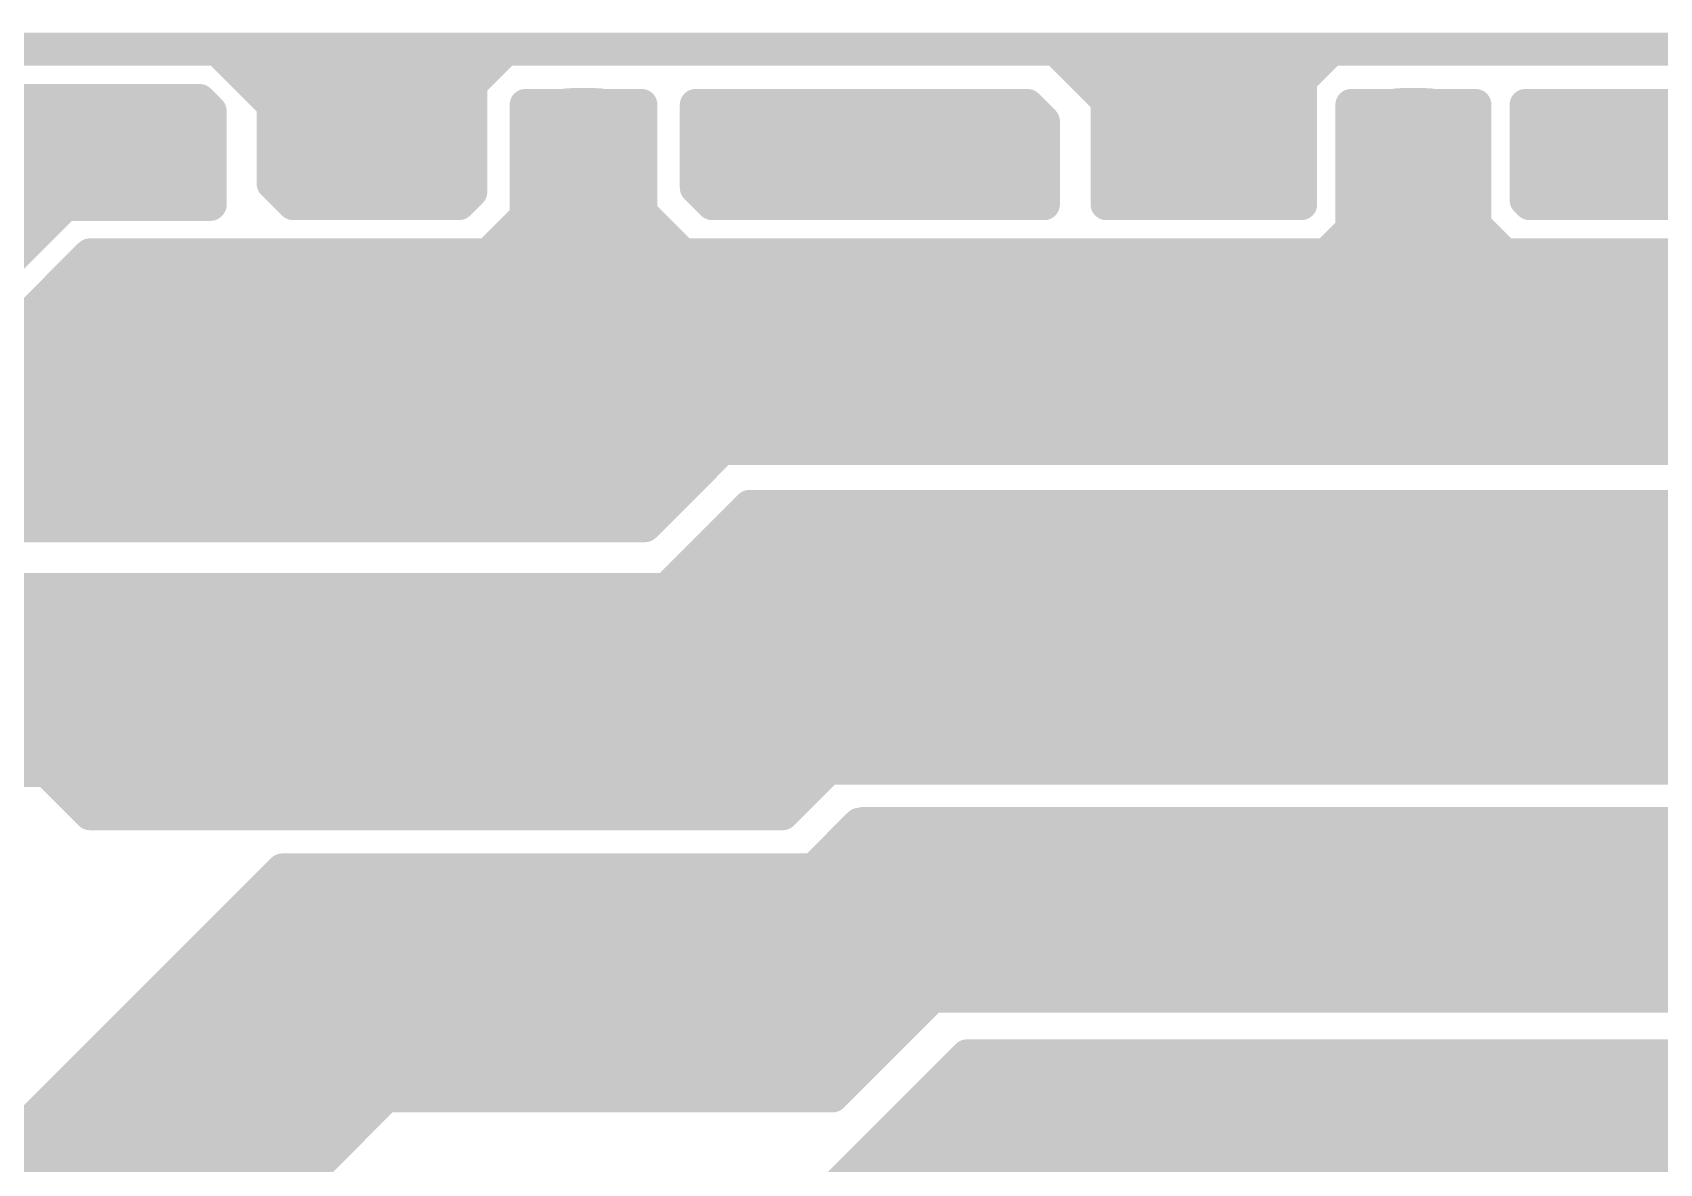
# Model space of a CAD drawing. Extents: x 13 to 23.9, y 0.2 to 11.6.
# Drawn here: x 19.736 to 21.697, y 10.169 to 11.532 of the extents above; entities that cross this region are included whole.
import ezdxf

# ---------------------------------------------------------------- set-up
doc = ezdxf.new("R2010")
doc.units = 0
doc.header["$MEASUREMENT"] = 0
doc.layers.add('BOTTOM', color=250, linetype='Continuous')
doc.layers.get('0').off()

# ---------------------------------------------------------------- blocks, each defined once
blk = doc.blocks.new('UNIT_DISC')
at = {"linetype": 'Continuous', "const_width": 0.5}
blk.add_lwpolyline([(0.25, 0, 1), (-0.25, 0, 1)], format="xyb", close=True, dxfattribs=at)
blk = doc.blocks.new('SHAPE_OV_1600_1300_0_0_0_0')
at = {"linetype": 'Continuous', "const_width": 0.13}
blk.add_lwpolyline([(-0.015, 0), (0.015, 0)], dxfattribs=at)
at = {"xscale": 0.13, "yscale": 0.13, "zscale": 0.13}
for p in [(-0.015, 0), (0.015, 0)]:
    blk.add_blockref('UNIT_DISC', p, dxfattribs=at)
blk = doc.blocks.new('P_OX160Y130D18A')
at = {"layer": 'BOTTOM'}
blk.add_blockref('SHAPE_OV_1600_1300_0_0_0_0', (0, 0), dxfattribs=at)
blk = doc.blocks.new('Q20')
for p in [(20.201, 11.399), (20.4, 11.4), (20.601, 11.399)]:
    blk.add_blockref('P_OX160Y130D18A', p)
blk = doc.blocks.new('SHAPE_EL_1100_1100_0_0_0_0')
at = {"xscale": 0.11, "yscale": 0.11, "zscale": 0.11}
blk.add_blockref('UNIT_DISC', (0, 0), dxfattribs=at)
blk = doc.blocks.new('P_EX110Y110D17A')
at = {"layer": 'BOTTOM'}
blk.add_blockref('SHAPE_EL_1100_1100_0_0_0_0', (0, 0), dxfattribs=at)
blk = doc.blocks.new('R44')
for p in [(19.9, 11.4), (19.9, 10.7)]:
    blk.add_blockref('P_EX110Y110D17A', p)
blk = doc.blocks.new('Q22')
for p in [(21.201, 11.399), (21.4, 11.4), (21.601, 11.399)]:
    blk.add_blockref('P_OX160Y130D18A', p)
blk = doc.blocks.new('RCFILTERED_18922')
at = {"layer": 'BOTTOM', "linetype": 'Continuous', "const_width": 0.09}
for points in [[(21.15, 10.825), (21.35, 10.825)], [(21.35, 10.025), (21.55, 10.025)]]:
    blk.add_lwpolyline(points, dxfattribs=at)
at = {"layer": 'BOTTOM', "xscale": 0.09, "yscale": 0.09, "zscale": 0.09}
for p in [(21.15, 10.825), (21.35, 10.825), (21.35, 10.025), (21.55, 10.025)]:
    blk.add_blockref('UNIT_DISC', p, dxfattribs=at)
blk = doc.blocks.new('SHAPE_EL_900_900_0_0_0_0')
at = {"xscale": 0.09, "yscale": 0.09, "zscale": 0.09}
blk.add_blockref('UNIT_DISC', (0, 0), dxfattribs=at)
blk = doc.blocks.new('P_EX90Y90D17A')
at = {"layer": 'BOTTOM'}
blk.add_blockref('SHAPE_EL_900_900_0_0_0_0', (0, 0), dxfattribs=at)
blk = doc.blocks.new('SHAPE_EL_1600_1600_0_0_0_0')
at = {"xscale": 0.16, "yscale": 0.16, "zscale": 0.16}
blk.add_blockref('UNIT_DISC', (0, 0), dxfattribs=at)
blk = doc.blocks.new('P_EX160Y160D19A')
at = {"layer": 'BOTTOM'}
blk.add_blockref('SHAPE_EL_1600_1600_0_0_0_0', (0, 0), dxfattribs=at)
blk = doc.blocks.new('SHAPE_EL_1800_1500_0_0_0_0')
at = {"xscale": 0.18, "yscale": 0.15, "zscale": 0.15}
blk.add_blockref('UNIT_DISC', (0, 0), dxfattribs=at)
blk = doc.blocks.new('P_EX180Y150D19A')
at = {"layer": 'BOTTOM'}
blk.add_blockref('SHAPE_EL_1800_1500_0_0_0_0', (0, 0), dxfattribs=at)
blk = doc.blocks.new('RC1')
for name, p in [('P_EX160Y160D19A', (21.15, 10.825)), ('RCFILTERED_18922', (0, 0)), ('P_EX90Y90D17A', (21.35, 10.825)), ('P_EX180Y150D19A', (21.55, 10.025)), ('P_EX90Y90D17A', (21.35, 10.025))]:
    blk.add_blockref(name, p)
blk = doc.blocks.new('R46')
for p in [(20.85, 11.4), (20.85, 10.7)]:
    blk.add_blockref('P_EX110Y110D17A', p)
blk = doc.blocks.new('POLY_S7_L2_26404')
at = {"layer": 'BOTTOM'}
for points in [[(20.295, 11.51), (20.27, 11.47), (19.97, 11.51)], [(19.97, 11.51), (20.27, 11.47), (20.025, 11.45)], [(20.025, 11.45), (20.27, 11.47), (20.03, 11.345)], [(20.03, 11.345), (20.27, 11.47), (20.07, 11.325)], [(20.07, 11.325), (20.27, 11.47), (20.26, 11.325)]]:
    blk.add_solid(points, dxfattribs=at)
blk = doc.blocks.new('POLY_S8_L2_26309')
at = {"layer": 'BOTTOM'}
for points in [[(19.537, 11.45), (19.775, 11.325), (19.525, 11.3)], [(19.937, 11.45), (19.775, 11.325), (19.537, 11.45)], [(19.95, 11.425), (19.775, 11.325), (19.937, 11.45)], [(19.95, 11.325), (19.775, 11.325), (19.95, 11.425)], [(19.525, 11.3), (19.775, 11.325), (19.6, 11.212)], [(19.6, 11.212), (19.775, 11.325), (19.637, 11.212)]]:
    blk.add_solid(points, dxfattribs=at)
blk = doc.blocks.new('POLY_S5_L2_26414')
at = {"layer": 'BOTTOM'}
for points in [[(20.005, 10.75), (19.655, 10.745), (19.555, 10.77)], [(20.17, 10.585), (19.655, 10.745), (20.005, 10.75)], [(19.8, 10.585), (19.655, 10.745), (20.17, 10.585)]]:
    blk.add_solid(points, dxfattribs=at)
blk = doc.blocks.new('POLY_S15_L2_26420')
at = {"layer": 'BOTTOM'}
for points in [[(19.475, 11.45), (19.475, 11.275), (19.325, 11.45)], [(19.325, 11.45), (19.475, 11.275), (19.325, 11.225)], [(19.325, 11.225), (19.475, 11.275), (19.45, 11.1)], [(19.612, 11.15), (19.45, 11.1), (19.475, 11.275)], [(19.812, 11.262), (20.012, 11.025), (19.687, 11.15)], [(20.012, 11.262), (20.012, 11.025), (19.812, 11.262)], [(20.012, 11.025), (19.45, 11.1), (19.612, 11.15)], [(19.687, 11.15), (20.012, 11.025), (19.612, 11.15)], [(19.45, 10.975), (19.45, 11.1), (19.512, 10.912)], [(19.512, 10.912), (19.45, 11.1), (19.6, 10.887)], [(19.6, 10.887), (19.45, 11.1), (19.662, 10.937)], [(19.662, 10.937), (19.45, 11.1), (20.025, 10.937)], [(20.025, 10.937), (19.45, 11.1), (20.012, 11.025)]]:
    blk.add_solid(points, dxfattribs=at)
blk = doc.blocks.new('POLY_S11_L2_26421')
at = {"layer": 'BOTTOM'}
for points in [[(20.475, 11.45), (20.475, 11.312), (20.337, 11.45)], [(20.337, 11.45), (20.475, 11.312), (20.337, 11.312)], [(20.337, 11.312), (20.475, 11.312), (20.262, 11.262)], [(20.525, 11.262), (20.262, 11.262), (20.475, 11.312)], [(19.962, 11.262), (20.012, 11.262), (20.012, 10.937)], [(20.012, 10.937), (20.012, 11.262), (20.475, 10.937)], [(20.475, 10.937), (20.012, 11.262), (20.562, 11.037)], [(20.562, 11.037), (20.012, 11.262), (20.525, 11.262)]]:
    blk.add_solid(points, dxfattribs=at)
blk = doc.blocks.new('POLY_S7_L2_26422')
at = {"layer": 'BOTTOM'}
for points in [[(19.7, 10.862), (19.775, 10.712), (19.65, 10.812)], [(20.175, 10.862), (19.775, 10.712), (19.7, 10.862)], [(20.15, 10.6), (19.775, 10.712), (20.175, 10.862)], [(19.287, 10.725), (19.275, 10.812), (19.775, 10.712)], [(19.65, 10.812), (19.775, 10.712), (19.275, 10.812)]]:
    blk.add_solid(points, dxfattribs=at)
blk = doc.blocks.new('POLY_S28_L2_26324')
at = {"layer": 'BOTTOM'}
for points in [[(20.875, 10.3), (21.025, 10.137), (20.637, 10.075)], [(22.5, 10.3), (21.962, 10.175), (20.875, 10.3)], [(21.962, 10.175), (21.025, 10.137), (20.875, 10.3)], [(21.875, 10.162), (21.025, 10.137), (21.962, 10.175)]]:
    blk.add_solid(points, dxfattribs=at)
blk = doc.blocks.new('POLY_S13_L2_26326')
at = {"layer": 'BOTTOM'}
for points in [[(20.05, 10.537), (19.437, 9.525), (19.35, 9.837)], [(20.15, 10.262), (19.437, 9.525), (20.05, 10.537)], [(20.112, 10.2), (19.437, 9.525), (20.15, 10.262)], [(18.812, 9.837), (19.35, 9.837), (18.687, 9.7)], [(19.35, 9.837), (19.437, 9.525), (18.687, 9.7)], [(18.512, 9.712), (18.662, 9.7), (18.425, 9.662)], [(18.425, 9.662), (18.662, 9.7), (18.425, 9.587)], [(18.425, 9.587), (18.662, 9.7), (18.475, 9.55)], [(18.475, 9.55), (18.662, 9.7), (18.537, 9.525)], [(18.537, 9.525), (18.662, 9.7), (19.437, 9.525)], [(18.687, 9.7), (19.437, 9.525), (18.662, 9.7)]]:
    blk.add_solid(points, dxfattribs=at)
blk = doc.blocks.new('POLY_S13_L2_26327')
at = {"layer": 'BOTTOM'}
for points in [[(20.725, 10.587), (21.862, 10.487), (20.662, 10.525)], [(21.75, 10.587), (21.862, 10.487), (20.725, 10.587)], [(20.662, 10.525), (21.862, 10.487), (20.025, 10.525)], [(20.112, 10.2), (20.025, 10.525), (20.162, 10.25)], [(20.162, 10.25), (20.025, 10.525), (20.7, 10.25)], [(20.7, 10.25), (20.025, 10.525), (20.825, 10.375)], [(20.825, 10.375), (20.025, 10.525), (21.787, 10.362)], [(21.787, 10.362), (20.025, 10.525), (22.062, 10.362)], [(22.062, 10.362), (20.025, 10.525), (21.862, 10.487)]]:
    blk.add_solid(points, dxfattribs=at)
blk = doc.blocks.new('POLY_S4_L2_26415')
at = {"layer": 'BOTTOM'}
blk.add_solid([(20.11, 10.59), (20.64, 10.585), (20.095, 10.655), (20.69, 10.66)], dxfattribs=at)
blk = doc.blocks.new('POLY_S12_L2_26423')
at = {"layer": 'BOTTOM'}
for points in [[(22.275, 10.937), (20.712, 10.65), (22.275, 11.037)], [(22.275, 11.037), (20.712, 10.65), (21.9, 10.962)], [(20.6, 10.962), (21.9, 10.962), (20.5, 10.862)], [(21.9, 10.962), (20.712, 10.65), (20.5, 10.862)], [(22.012, 10.662), (20.712, 10.65), (22.275, 10.937)], [(20.15, 10.862), (20.5, 10.862), (20.1, 10.612)], [(20.1, 10.612), (20.5, 10.862), (20.712, 10.65)], [(20.65, 10.6), (20.1, 10.612), (20.712, 10.65)], [(21.825, 10.65), (20.712, 10.65), (22.012, 10.662)]]:
    blk.add_solid(points, dxfattribs=at)
blk = doc.blocks.new('POLY_S6_L2_26356')
at = {"layer": 'BOTTOM'}
for points in [[(20.935, 11.445), (20.955, 11.32), (20.525, 11.445)], [(20.525, 11.445), (20.955, 11.32), (20.53, 11.335)], [(20.96, 11.43), (20.955, 11.32), (20.935, 11.445)], [(20.53, 11.335), (20.955, 11.32), (20.565, 11.315)]]:
    blk.add_solid(points, dxfattribs=at)
blk = doc.blocks.new('POLY_S10_L2_26364')
at = {"layer": 'BOTTOM'}
for points in [[(20.51, 11.265), (22.475, 11.175), (20.485, 11.035)], [(22.295, 11.265), (22.475, 11.175), (20.51, 11.265)], [(20.485, 11.035), (22.475, 11.175), (21.92, 11.095)], [(21.85, 11.025), (20.485, 11.035), (21.92, 11.095)]]:
    blk.add_solid(points, dxfattribs=at)
blk = doc.blocks.new('POLY_S6_L2_26417')
at = {"layer": 'BOTTOM'}
for points in [[(21.305, 11.505), (21.27, 11.47), (20.97, 11.51)], [(20.97, 11.51), (21.27, 11.47), (21.035, 11.445)], [(21.035, 11.445), (21.27, 11.47), (21.035, 11.315)], [(21.035, 11.315), (21.27, 11.47), (21.27, 11.32)]]:
    blk.add_solid(points, dxfattribs=at)
blk = doc.blocks.new('POLY_S6_L2_26357')
at = {"layer": 'BOTTOM'}
for points in [[(21.475, 11.455), (21.475, 11.305), (21.32, 11.45)], [(21.32, 11.45), (21.475, 11.305), (21.325, 11.295)], [(21.325, 11.295), (21.475, 11.305), (21.295, 11.265)], [(21.295, 11.265), (21.475, 11.305), (21.505, 11.25)]]:
    blk.add_solid(points, dxfattribs=at)
blk = doc.blocks.new('POLY_S5_L2_26358')
at = {"layer": 'BOTTOM'}
for points in [[(21.55, 11.45), (21.93, 11.32), (21.545, 11.325)], [(21.905, 11.45), (21.93, 11.32), (21.55, 11.45)], [(21.93, 11.425), (21.93, 11.32), (21.905, 11.45)]]:
    blk.add_solid(points, dxfattribs=at)

msp = doc.modelspace()

# ---------------------------------------------------------------- linework, layer by layer
at = {"layer": 'BOTTOM', "linetype": 'Continuous'}
for points, const_width in [([(19.625, 11.512), (22.7, 11.512)], 0.04), ([(19.965, 11.505), (20.025, 11.445)], 0.038), ([(20.265, 11.47), (20.3, 11.505)], 0.038), ([(20.975, 11.505), (21.03, 11.45)], 0.038), ([(21.265, 11.475), (21.295, 11.505)], 0.038), ([(20.265, 11.34), (20.265, 11.47)], 0.038), ([(21.265, 11.325), (21.265, 11.475)], 0.038), ([(19.55, 11.45), (19.912, 11.45)], 0.04), ([(19.912, 11.45), (19.937, 11.45)], 0.04), ([(19.937, 11.45), (19.95, 11.437)], 0.04), ([(21.03, 11.325), (21.03, 11.45)], 0.038), ([(19.95, 11.325), (19.95, 11.437)], 0.04), ([(20.025, 11.35), (20.025, 11.445)], 0.038), ([(20.33, 11.31), (20.33, 11.445)], 0.038), ([(20.33, 11.445), (20.4, 11.445)], 0.038), ([(20.39, 11.445), (20.465, 11.445)], 0.038), ([(20.426, 11.44), (20.431, 11.445)], 0.038), ([(20.426, 11.405), (20.426, 11.44)], 0.038), ([(20.47, 11.315), (20.47, 11.445)], 0.038), ([(20.47, 11.385), (20.47, 11.445)], 0.038), ([(20.535, 11.405), (20.535, 11.445)], 0.038), ([(20.535, 11.445), (20.755, 11.445)], 0.038), ([(20.641, 11.44), (20.646, 11.445)], 0.038), ([(20.641, 11.34), (20.641, 11.44)], 0.038), ([(20.646, 11.445), (20.651, 11.445)], 0.038), ([(20.68, 11.445), (20.935, 11.445)], 0.038), ([(20.935, 11.445), (20.955, 11.425)], 0.038), ([(21.325, 11.43), (21.325, 11.445)], 0.038), ([(21.325, 11.445), (21.475, 11.445)], 0.038), ([(21.325, 11.295), (21.325, 11.435)], 0.038), ([(21.475, 11.3), (21.475, 11.445)], 0.038), ([(21.535, 11.44), (21.535, 11.445)], 0.038), ([(21.535, 11.445), (21.91, 11.445)], 0.038), ([(21.535, 11.33), (21.535, 11.44)], 0.038), ([(20.535, 11.345), (20.535, 11.425)], 0.038), ([(20.955, 11.325), (20.955, 11.425)], 0.038), ([(20.025, 11.35), (20.05, 11.325)], 0.038), ([(20.25, 11.325), (20.265, 11.34)], 0.038), ([(20.535, 11.345), (20.555, 11.325)], 0.038), ([(19.662, 11.212), (19.775, 11.325)], 0.04), ([(19.775, 11.325), (19.937, 11.325)], 0.04), ([(19.937, 11.325), (19.95, 11.325)], 0.04), ([(20.05, 11.325), (20.25, 11.325)], 0.038), ([(20.47, 11.315), (20.52, 11.265)], 0.038), ([(20.555, 11.325), (20.695, 11.325)], 0.038), ([(20.665, 11.325), (20.955, 11.325)], 0.038), ([(21.03, 11.325), (21.2, 11.325)], 0.038), ([(21.19, 11.325), (21.265, 11.325)], 0.038), ([(21.535, 11.33), (21.54, 11.325)], 0.038), ([(21.54, 11.325), (21.62, 11.325)], 0.038), ([(21.545, 11.325), (21.93, 11.325)], 0.038), ([(20.285, 11.265), (20.33, 11.31)], 0.038), ([(21.28, 11.25), (21.325, 11.295)], 0.038), ([(21.475, 11.3), (21.52, 11.255)], 0.038), ([(19.685, 11.145), (19.805, 11.265)], 0.038), ([(19.805, 11.265), (20.063, 11.265)], 0.038), ([(19.813, 11.265), (20.499, 11.265)], 0.038), ([(20.312, 11.265), (20.399, 11.265)], 0.038), ([(20.435, 11.265), (22.435, 11.265)], 0.038), ([(20.52, 11.265), (20.725, 11.265)], 0.038), ([(20.626, 11.265), (20.896, 11.265)], 0.038), ([(20.921, 11.265), (21.581, 11.265)], 0.038), ([(20.626, 11.25), (20.676, 11.25)], 0.038), ([(20.776, 11.25), (21.576, 11.25)], 0.038), ([(19.575, 11.15), (19.762, 11.15)], 0.038), ([(20.474, 10.937), (20.687, 11.15)], 0.038), ([(19.628, 10.92), (19.802, 11.094)], 0.038), ([(19.635, 11.03), (20.945, 11.03)], 0.038), ([(20.287, 11.03), (21.613, 11.03)], 0.038), ([(21.613, 11.03), (21.738, 11.03)], 0.038), ([(21.685, 11.03), (21.85, 11.03)], 0.038), ([(20.5, 10.862), (20.6, 10.962)], 0.038), ([(20.6, 10.962), (21.575, 10.962)], 0.038), ([(21.575, 10.962), (21.887, 10.962)], 0.038), ([(19.662, 10.937), (20.474, 10.937)], 0.038), ([(19.699, 10.862), (20.5, 10.862)], 0.038), ([(20.067, 10.854), (20.245, 10.854)], 0.038), ([(20.067, 10.854), (20.135, 10.854)], 0.038), ([(20.177, 10.854), (20.397, 10.854)], 0.038), ([(19.69, 10.78), (19.83, 10.64)], 0.038), ([(19.69, 10.78), (19.88, 10.59)], 0.038), ([(19.885, 10.78), (20.02, 10.645)], 0.038), ([(18.988, 10.75), (20.063, 10.75)], 0.038), ([(19.64, 10.755), (19.805, 10.59)], 0.038), ([(20.063, 10.75), (20.388, 10.75)], 0.038), ([(20.071, 10.75), (20.165, 10.75)], 0.038), ([(20.175, 10.75), (20.387, 10.75)], 0.038), ([(19.882, 10.687), (19.883, 10.687)], 0.038), ([(19.885, 10.69), (19.91, 10.665)], 0.038), ([(19.163, 10.684), (19.827, 10.684)], 0.038), ([(20.64, 10.59), (20.72, 10.67)], 0.038), ([(20.72, 10.67), (20.75, 10.67)], 0.038), ([(18.353, 10.663), (19.759, 10.663)], 0.038), ([(20.03, 10.645), (20.03, 10.65)], 0.038), ([(18.386, 10.642), (19.802, 10.642)], 0.038), ([(19.83, 10.64), (20.16, 10.64)], 0.038), ([(20.02, 10.645), (20.12, 10.645)], 0.038), ([(20.03, 10.645), (20.62, 10.645)], 0.038), ([(20.43, 10.645), (21.835, 10.645)], 0.038), ([(21.63, 10.645), (21.835, 10.645)], 0.038), ([(19.805, 10.59), (20.02, 10.59)], 0.038), ([(19.88, 10.59), (20.64, 10.59)], 0.038), ([(20.593, 10.4), (20.773, 10.58)], 0.038), ([(20.593, 10.436), (20.737, 10.58)], 0.038), ([(20.677, 10.524), (20.731, 10.578)], 0.038), ([(20.731, 10.578), (20.732, 10.578)], 0.038), ([(20.732, 10.579), (20.93, 10.579)], 0.038), ([(20.732, 10.578), (20.732, 10.579)], 0.038), ([(20.737, 10.58), (20.801, 10.58)], 0.038), ([(20.773, 10.58), (20.853, 10.58)], 0.038), ([(20.855, 10.58), (21.34, 10.58)], 0.038), ([(21.335, 10.58), (21.755, 10.58)], 0.038), ([(19.35, 9.837), (20.037, 10.524)], 0.038), ([(20.037, 10.524), (20.677, 10.524)], 0.038), ([(20.593, 10.398), (20.593, 10.436)], 0.038), ([(20.751, 10.45), (21.925, 10.45)], 0.038), ([(20.7, 10.25), (20.875, 10.425)], 0.038), ([(20.741, 10.37), (21.993, 10.37)], 0.038), ([(19.35, 9.65), (20.025, 10.325)], 0.038), ([(20.025, 10.325), (20.625, 10.325)], 0.038), ([(20.637, 10.075), (20.862, 10.3)], 0.038), ([(20.862, 10.3), (22.25, 10.3)], 0.038), ([(20.829, 10.224), (20.877, 10.272)], 0.038), ([(20.877, 10.272), (22.148, 10.272)], 0.038), ([(19.437, 9.525), (20.162, 10.25)], 0.038), ([(20.162, 10.25), (20.7, 10.25)], 0.038), ([(20.638, 10), (20.888, 10.25)], 0.038), ([(20.888, 10.25), (21.963, 10.25)], 0.038), ([(20.927, 10.25), (22.131, 10.25)], 0.038)]:
    msp.add_lwpolyline(points, dxfattribs=dict(at, const_width=const_width))

# ---------------------------------------------------------------- block references
for name in ['POLY_S7_L2_26404', 'POLY_S6_L2_26417', 'POLY_S15_L2_26420', 'POLY_S8_L2_26309', 'R44', 'POLY_S11_L2_26421', 'Q20', 'POLY_S10_L2_26364', 'R46', 'Q22', 'POLY_S6_L2_26357', 'POLY_S5_L2_26358', 'POLY_S6_L2_26356', 'POLY_S12_L2_26423', 'RC1', 'POLY_S7_L2_26422', 'POLY_S5_L2_26414', 'POLY_S4_L2_26415', 'POLY_S13_L2_26327', 'POLY_S13_L2_26326', 'POLY_S28_L2_26324']:
    msp.add_blockref(name, (0, 0))
at = {"layer": 'BOTTOM'}
for p, xscale, yscale, zscale in [((19.965, 11.505), 0.038, 0.038, 0.038), ((20.3, 11.505), 0.038, 0.038, 0.038), ((20.975, 11.505), 0.038, 0.038, 0.038), ((21.295, 11.505), 0.038, 0.038, 0.038), ((20.265, 11.47), 0.038, 0.038, 0.038), ((20.265, 11.47), 0.038, 0.038, 0.038), ((21.265, 11.475), 0.038, 0.038, 0.038), ((21.265, 11.475), 0.038, 0.038, 0.038), ((19.912, 11.45), 0.04, 0.04, 0.04), ((19.912, 11.45), 0.04, 0.04, 0.04), ((19.937, 11.45), 0.04, 0.04, 0.04), ((19.937, 11.45), 0.04, 0.04, 0.04), ((21.03, 11.45), 0.038, 0.038, 0.038), ((21.03, 11.45), 0.038, 0.038, 0.038), ((19.95, 11.437), 0.04, 0.04, 0.04), ((19.95, 11.437), 0.04, 0.04, 0.04), ((20.025, 11.445), 0.038, 0.038, 0.038), ((20.025, 11.445), 0.038, 0.038, 0.038), ((20.33, 11.445), 0.038, 0.038, 0.038), ((20.33, 11.445), 0.038, 0.038, 0.038), ((20.39, 11.445), 0.038, 0.038, 0.038), ((20.4, 11.445), 0.038, 0.038, 0.038), ((20.426, 11.44), 0.038, 0.038, 0.038), ((20.426, 11.44), 0.038, 0.038, 0.038), ((20.431, 11.445), 0.038, 0.038, 0.038), ((20.465, 11.445), 0.038, 0.038, 0.038), ((20.47, 11.445), 0.038, 0.038, 0.038), ((20.47, 11.445), 0.038, 0.038, 0.038), ((20.535, 11.445), 0.038, 0.038, 0.038), ((20.535, 11.445), 0.038, 0.038, 0.038), ((20.641, 11.44), 0.038, 0.038, 0.038), ((20.641, 11.44), 0.038, 0.038, 0.038), ((20.646, 11.445), 0.038, 0.038, 0.038), ((20.646, 11.445), 0.038, 0.038, 0.038), ((20.651, 11.445), 0.038, 0.038, 0.038), ((20.68, 11.445), 0.038, 0.038, 0.038), ((20.755, 11.445), 0.038, 0.038, 0.038), ((20.935, 11.445), 0.038, 0.038, 0.038), ((20.935, 11.445), 0.038, 0.038, 0.038), ((21.325, 11.445), 0.038, 0.038, 0.038), ((21.325, 11.445), 0.038, 0.038, 0.038), ((21.325, 11.435), 0.038, 0.038, 0.038), ((21.475, 11.445), 0.038, 0.038, 0.038), ((21.475, 11.445), 0.038, 0.038, 0.038), ((21.535, 11.445), 0.038, 0.038, 0.038), ((21.535, 11.445), 0.038, 0.038, 0.038), ((21.535, 11.44), 0.038, 0.038, 0.038), ((21.535, 11.44), 0.038, 0.038, 0.038), ((20.535, 11.425), 0.038, 0.038, 0.038), ((20.955, 11.425), 0.038, 0.038, 0.038), ((20.955, 11.425), 0.038, 0.038, 0.038), ((21.325, 11.43), 0.038, 0.038, 0.038), ((20.426, 11.405), 0.038, 0.038, 0.038), ((20.535, 11.405), 0.038, 0.038, 0.038), ((20.47, 11.385), 0.038, 0.038, 0.038), ((20.025, 11.35), 0.038, 0.038, 0.038), ((20.025, 11.35), 0.038, 0.038, 0.038), ((20.265, 11.34), 0.038, 0.038, 0.038), ((20.265, 11.34), 0.038, 0.038, 0.038), ((20.535, 11.345), 0.038, 0.038, 0.038), ((20.535, 11.345), 0.038, 0.038, 0.038), ((20.641, 11.34), 0.038, 0.038, 0.038), ((19.775, 11.325), 0.04, 0.04, 0.04), ((19.775, 11.325), 0.04, 0.04, 0.04), ((19.937, 11.325), 0.04, 0.04, 0.04), ((19.937, 11.325), 0.04, 0.04, 0.04), ((19.95, 11.325), 0.04, 0.04, 0.04), ((19.95, 11.325), 0.04, 0.04, 0.04), ((20.05, 11.325), 0.038, 0.038, 0.038), ((20.05, 11.325), 0.038, 0.038, 0.038), ((20.25, 11.325), 0.038, 0.038, 0.038), ((20.25, 11.325), 0.038, 0.038, 0.038), ((20.47, 11.315), 0.038, 0.038, 0.038), ((20.47, 11.315), 0.038, 0.038, 0.038), ((20.555, 11.325), 0.038, 0.038, 0.038), ((20.555, 11.325), 0.038, 0.038, 0.038), ((20.665, 11.325), 0.038, 0.038, 0.038), ((20.695, 11.325), 0.038, 0.038, 0.038), ((20.955, 11.325), 0.038, 0.038, 0.038), ((20.955, 11.325), 0.038, 0.038, 0.038), ((21.03, 11.325), 0.038, 0.038, 0.038), ((21.03, 11.325), 0.038, 0.038, 0.038), ((21.19, 11.325), 0.038, 0.038, 0.038), ((21.2, 11.325), 0.038, 0.038, 0.038), ((21.265, 11.325), 0.038, 0.038, 0.038), ((21.265, 11.325), 0.038, 0.038, 0.038), ((21.535, 11.33), 0.038, 0.038, 0.038), ((21.535, 11.33), 0.038, 0.038, 0.038), ((21.54, 11.325), 0.038, 0.038, 0.038), ((21.54, 11.325), 0.038, 0.038, 0.038), ((21.545, 11.325), 0.038, 0.038, 0.038), ((21.62, 11.325), 0.038, 0.038, 0.038), ((20.33, 11.31), 0.038, 0.038, 0.038), ((20.33, 11.31), 0.038, 0.038, 0.038), ((21.325, 11.295), 0.038, 0.038, 0.038), ((21.325, 11.295), 0.038, 0.038, 0.038), ((21.475, 11.3), 0.038, 0.038, 0.038), ((21.475, 11.3), 0.038, 0.038, 0.038), ((19.805, 11.265), 0.038, 0.038, 0.038), ((19.805, 11.265), 0.038, 0.038, 0.038), ((19.813, 11.265), 0.038, 0.038, 0.038), ((20.063, 11.265), 0.038, 0.038, 0.038), ((20.285, 11.265), 0.038, 0.038, 0.038), ((20.312, 11.265), 0.038, 0.038, 0.038), ((20.399, 11.265), 0.038, 0.038, 0.038), ((20.435, 11.265), 0.038, 0.038, 0.038), ((20.499, 11.265), 0.038, 0.038, 0.038), ((20.52, 11.265), 0.038, 0.038, 0.038), ((20.52, 11.265), 0.038, 0.038, 0.038), ((20.626, 11.265), 0.038, 0.038, 0.038), ((20.725, 11.265), 0.038, 0.038, 0.038), ((20.896, 11.265), 0.038, 0.038, 0.038), ((20.921, 11.265), 0.038, 0.038, 0.038), ((21.52, 11.255), 0.038, 0.038, 0.038), ((21.581, 11.265), 0.038, 0.038, 0.038), ((20.626, 11.25), 0.038, 0.038, 0.038), ((20.676, 11.25), 0.038, 0.038, 0.038), ((20.776, 11.25), 0.038, 0.038, 0.038), ((21.28, 11.25), 0.038, 0.038, 0.038), ((21.576, 11.25), 0.038, 0.038, 0.038), ((19.762, 11.15), 0.038, 0.038, 0.038), ((20.687, 11.15), 0.038, 0.038, 0.038), ((19.802, 11.094), 0.038, 0.038, 0.038), ((20.287, 11.03), 0.038, 0.038, 0.038), ((20.945, 11.03), 0.038, 0.038, 0.038), ((21.613, 11.03), 0.038, 0.038, 0.038), ((21.613, 11.03), 0.038, 0.038, 0.038), ((21.685, 11.03), 0.038, 0.038, 0.038), ((20.6, 10.962), 0.038, 0.038, 0.038), ((20.6, 10.962), 0.038, 0.038, 0.038), ((21.575, 10.962), 0.038, 0.038, 0.038), ((21.575, 10.962), 0.038, 0.038, 0.038), ((20.474, 10.937), 0.038, 0.038, 0.038), ((20.474, 10.937), 0.038, 0.038, 0.038), ((20.5, 10.862), 0.038, 0.038, 0.038), ((20.5, 10.862), 0.038, 0.038, 0.038), ((20.067, 10.854), 0.038, 0.038, 0.038), ((20.067, 10.854), 0.038, 0.038, 0.038), ((20.135, 10.854), 0.038, 0.038, 0.038), ((20.177, 10.854), 0.038, 0.038, 0.038), ((20.245, 10.854), 0.038, 0.038, 0.038), ((20.397, 10.854), 0.038, 0.038, 0.038), ((19.885, 10.78), 0.038, 0.038, 0.038), ((20.063, 10.75), 0.038, 0.038, 0.038), ((20.063, 10.75), 0.038, 0.038, 0.038), ((20.071, 10.75), 0.038, 0.038, 0.038), ((20.165, 10.75), 0.038, 0.038, 0.038), ((20.175, 10.75), 0.038, 0.038, 0.038), ((20.387, 10.75), 0.038, 0.038, 0.038), ((20.388, 10.75), 0.038, 0.038, 0.038), ((19.882, 10.687), 0.038, 0.038, 0.038), ((19.883, 10.687), 0.038, 0.038, 0.038), ((19.885, 10.69), 0.038, 0.038, 0.038), ((19.827, 10.684), 0.038, 0.038, 0.038), ((20.72, 10.67), 0.038, 0.038, 0.038), ((20.72, 10.67), 0.038, 0.038, 0.038), ((20.75, 10.67), 0.038, 0.038, 0.038), ((19.759, 10.663), 0.038, 0.038, 0.038), ((19.91, 10.665), 0.038, 0.038, 0.038), ((20.03, 10.65), 0.038, 0.038, 0.038), ((19.802, 10.642), 0.038, 0.038, 0.038), ((19.83, 10.64), 0.038, 0.038, 0.038), ((19.83, 10.64), 0.038, 0.038, 0.038), ((20.02, 10.645), 0.038, 0.038, 0.038), ((20.02, 10.645), 0.038, 0.038, 0.038), ((20.03, 10.645), 0.038, 0.038, 0.038), ((20.03, 10.645), 0.038, 0.038, 0.038), ((20.12, 10.645), 0.038, 0.038, 0.038), ((20.16, 10.64), 0.038, 0.038, 0.038), ((20.43, 10.645), 0.038, 0.038, 0.038), ((20.62, 10.645), 0.038, 0.038, 0.038), ((21.63, 10.645), 0.038, 0.038, 0.038), ((19.805, 10.59), 0.038, 0.038, 0.038), ((19.805, 10.59), 0.038, 0.038, 0.038), ((19.88, 10.59), 0.038, 0.038, 0.038), ((19.88, 10.59), 0.038, 0.038, 0.038), ((20.02, 10.59), 0.038, 0.038, 0.038), ((20.64, 10.59), 0.038, 0.038, 0.038), ((20.64, 10.59), 0.038, 0.038, 0.038), ((20.731, 10.578), 0.038, 0.038, 0.038), ((20.731, 10.578), 0.038, 0.038, 0.038), ((20.732, 10.579), 0.038, 0.038, 0.038), ((20.732, 10.579), 0.038, 0.038, 0.038), ((20.732, 10.578), 0.038, 0.038, 0.038), ((20.732, 10.578), 0.038, 0.038, 0.038), ((20.737, 10.58), 0.038, 0.038, 0.038), ((20.737, 10.58), 0.038, 0.038, 0.038), ((20.773, 10.58), 0.038, 0.038, 0.038), ((20.773, 10.58), 0.038, 0.038, 0.038), ((20.801, 10.58), 0.038, 0.038, 0.038), ((20.853, 10.58), 0.038, 0.038, 0.038), ((20.855, 10.58), 0.038, 0.038, 0.038), ((20.93, 10.579), 0.038, 0.038, 0.038), ((21.335, 10.58), 0.038, 0.038, 0.038), ((21.34, 10.58), 0.038, 0.038, 0.038), ((20.037, 10.524), 0.038, 0.038, 0.038), ((20.037, 10.524), 0.038, 0.038, 0.038), ((20.677, 10.524), 0.038, 0.038, 0.038), ((20.677, 10.524), 0.038, 0.038, 0.038), ((20.593, 10.436), 0.038, 0.038, 0.038), ((20.593, 10.436), 0.038, 0.038, 0.038), ((20.751, 10.45), 0.038, 0.038, 0.038), ((20.875, 10.425), 0.038, 0.038, 0.038), ((20.593, 10.4), 0.038, 0.038, 0.038), ((20.593, 10.398), 0.038, 0.038, 0.038), ((20.741, 10.37), 0.038, 0.038, 0.038), ((20.025, 10.325), 0.038, 0.038, 0.038), ((20.025, 10.325), 0.038, 0.038, 0.038), ((20.625, 10.325), 0.038, 0.038, 0.038), ((20.862, 10.3), 0.038, 0.038, 0.038), ((20.862, 10.3), 0.038, 0.038, 0.038), ((20.877, 10.272), 0.038, 0.038, 0.038), ((20.877, 10.272), 0.038, 0.038, 0.038), ((20.162, 10.25), 0.038, 0.038, 0.038), ((20.162, 10.25), 0.038, 0.038, 0.038), ((20.7, 10.25), 0.038, 0.038, 0.038), ((20.7, 10.25), 0.038, 0.038, 0.038), ((20.888, 10.25), 0.038, 0.038, 0.038), ((20.888, 10.25), 0.038, 0.038, 0.038), ((20.927, 10.25), 0.038, 0.038, 0.038), ((20.829, 10.224), 0.038, 0.038, 0.038)]:
    msp.add_blockref('UNIT_DISC', p, dxfattribs=dict(at, xscale=xscale, yscale=yscale, zscale=zscale))

doc.saveas('drawing.dxf')
